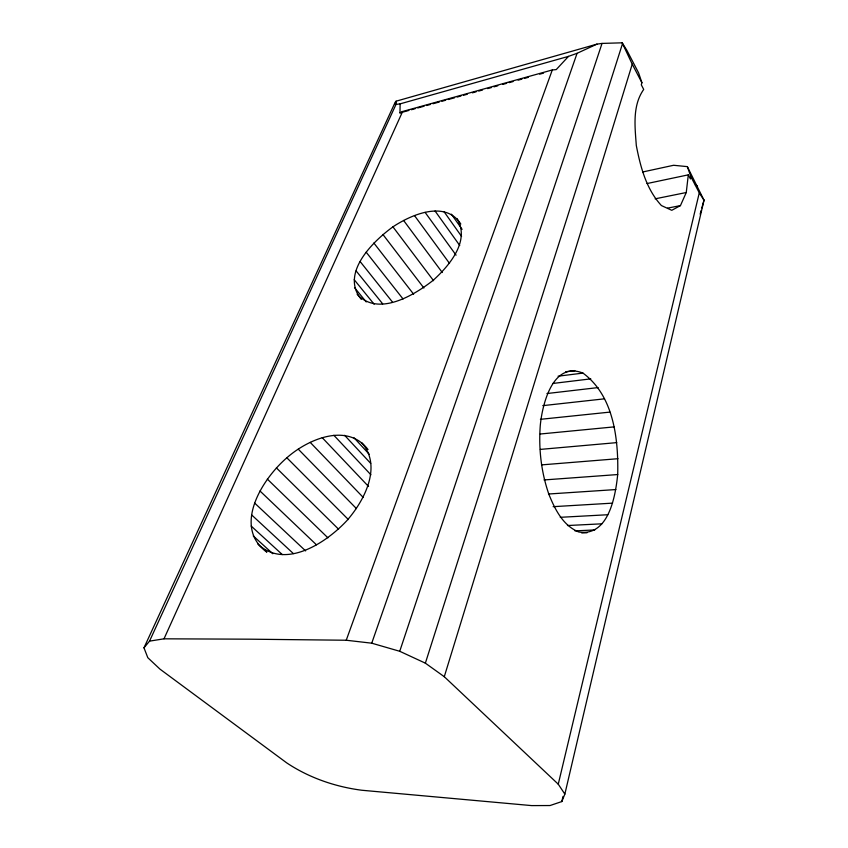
<?xml version="1.0" encoding="UTF-8"?>
<svg xmlns="http://www.w3.org/2000/svg" width="848" height="848" viewBox="0 0 848 848"><rect width="100%" height="100%" fill="white"/><g stroke="black" fill="none" stroke-linecap="round" stroke-linejoin="round"><path stroke-width="1.27" d="M408.863 110.441L399.97 112.901L400.129 103.859L568.51 56.371L577.075 53.307L596.981 44.128L602.038 43.418L622.167 42.813L626.778 50.138L638.618 72.907L641.915 82.744L641.3 84.811L643.706 89.432C632.226 105.714 634.961 126.765 636.307 145.485C640.441 166.918 646.24 189.093 661.408 205.555L671.775 210.304L680.446 205.598L686.255 192.528L688.311 174.847L647.024 183.55M617.704 474.551C618.521 439.02 613.782 395.719 582.968 373.099C552.864 360.941 542.275 404.199 540.282 425.442C538.501 448.73 541.236 472.336 548.921 494.416C554.952 509.277 562.998 525.665 578.792 532.003C608.705 536.731 615.468 496.112 617.704 474.551L544.013 479.947M642.636 171.996L673.609 165.275L687.346 166.632L704.01 200.234L564.853 794.11L561.821 801.561L550.055 805.536L531.632 805.6L361.736 790.241C335.119 786.753 309.075 777.796 286.688 762.861L159.996 669.146L147.806 657.698L143.98 647.83L149.534 641.13L395.995 104.431L396.08 101.198L596.981 44.128M266.643 552.059C232.172 526.523 262.488 478.622 286.857 457.793C307.697 439.285 347.267 422.113 368.032 449.557M394.871 104.452L396.08 101.198M361.333 299.408C339.878 273.692 372.781 241.436 392.942 226.84C411.524 214.438 445.476 199.937 460.824 224.042M561.821 801.561L563.03 796.41M564.853 794.11L558.26 784.188L699.282 192.846L690.95 176.861L687.346 166.632M690.95 176.861L690.442 178.939L688.311 174.847M700.141 214.184L701.169 210.442M701.847 207.961L704.02 200.107M558.26 784.188L444.278 676.704L632.237 64.172L622.167 42.813M444.278 676.704L425.367 663.157L622.517 43.63M425.367 663.157L399.737 651.285L602.038 43.418M149.534 641.13L164.003 638.82L250.383 639.191L346.238 640.24L371.742 643.187L577.075 53.307M346.238 640.24L552.292 69.96L556.235 69.6L568.51 56.371M164.003 638.82L402.63 111.491L552.292 69.96M143.98 647.83L395.274 102.078M399.97 112.901L402.63 111.491M411.407 109.731L415.213 108.671M417.757 107.972L424.106 106.212M426.65 105.512L430.466 104.452M432.999 103.742L439.359 101.983M441.893 101.283L445.709 100.223M448.253 99.523L454.602 97.764M457.146 97.054L460.952 96.004M463.496 95.294L467.301 94.245M472.389 92.835L476.194 91.775M478.738 91.075L482.554 90.015M487.632 88.605L491.448 87.556M493.981 86.846L497.797 85.786M502.875 84.387L506.691 83.327M509.235 82.627L513.04 81.567M518.128 80.157L521.933 79.097M524.477 78.398L528.293 77.338M539.72 74.168L543.536 73.119M655.122 198.835L686.255 192.528M667.524 208.142L680.446 205.598M395.995 104.431L400.129 103.859M565.701 371.742L574.87 370.587M558.079 376.194L582.968 373.099M552.811 383.466L590.802 378.865M546.939 393.536L598.084 387.589M542.762 405.651L604.518 398.825M540.409 419.325L609.892 412.107M540.282 434.006L614.016 426.894M540.356 449.398L616.75 442.624M541.48 464.895L617.991 458.704M548.497 494.013L615.871 489.561M553.119 506.68L612.532 503.14M560.263 517.312L607.804 514.736M567.46 525.537L601.826 523.82M574.965 530.88L594.808 529.947M581.76 533L587.028 532.756M371.742 643.187L399.737 651.285M257.856 544.098C285.416 569.983 326.554 542.55 347.055 520.428C364.417 500.5 382.416 466.305 361.767 442.751M695.381 184.981L697.491 186.168M264.873 550.129L266.834 551.91M253.255 535.936L272.812 553.733M251.188 526.067L282.31 554.592M251.697 514.969L293.408 553.606M254.686 503.108L305.63 550.924M259.986 490.992L316.442 544.798M267.332 479.099L327.922 537.833M276.406 467.895L338.585 529.216M286.857 457.793L348.39 519.58M298.273 449.175L356.446 508.609M310.22 442.38L363.315 497.522M322.229 437.674L368.583 486.519M357.156 294.32C378.314 316.961 413.866 295.401 433.095 280.391C449.111 265.869 470.555 240.98 457.03 218.636M333.858 435.268L370.905 474.795M344.617 435.3L370.724 463.421M354.061 437.801L369.262 454.284M354.528 287.631L366.241 301.952M354.199 279.702L374.148 304.241M356.128 270.904L382.671 303.838M360.188 261.608L392.264 301.814M366.188 252.185L403.065 298.994M373.862 243.026L413.633 294.203M382.904 234.461L423.894 288.002M392.942 226.84L433.561 280.688M403.606 220.448L442.285 272.515M414.471 215.551L449.525 263.399M425.102 212.36L456.076 255.163M435.077 211.025L459.743 245.485M443.981 211.618L461.566 236.391M451.422 214.184L462.107 229.331M699.282 192.846L704.01 200.234M632.237 64.172L641.915 82.744"/></g></svg>
